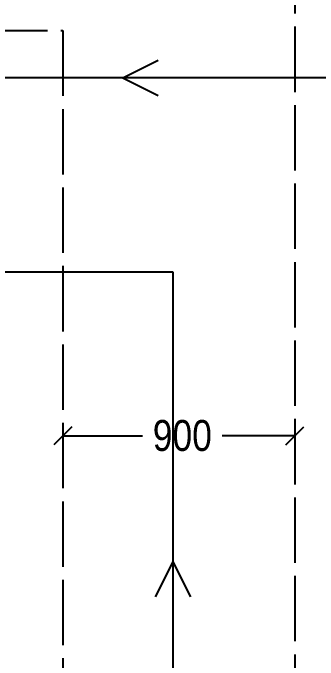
# Model space of a CAD drawing. Header units: millimetres. Extents: x 44692 to 172587, y -26854 to 14445.
# Drawn here: x 68672 to 69856, y -21286 to -18772 of the extents above; entities that cross this region are included whole.
import ezdxf

# ---------------------------------------------------------------- set-up
doc = ezdxf.new("R2010")
doc.units = ezdxf.units.MM
doc.header["$LTSCALE"] = 100
doc.linetypes.add('DASHEDX2', pattern=[3.048, 2.54, -0.508])
for name, color, linetype in [('Area circulacion', 50, 'DASHEDX2'), ('Cotas secundarias', 41, 'Continuous'), ('Flujo linea A', 4, 'Continuous')]:
    doc.layers.add(name, color=color, linetype=linetype)
doc.layers.add('Flujo personas', color=7, linetype='Continuous', true_color=0x4991c1)
doc.styles.add('OpenSansCondensed-Light', font='OpenSansCondensed-Light.ttf')
doc.dimstyles.new('Cotas Mateo', dxfattribs={"dimtxt": 120, "dimasz": 70, "dimexe": 0.375, "dimexo": 0.125, "dimgap": 0.1, "dimtad": 1, "dimdec": 0, "dimzin": 12, "dimdsep": 46, "dimtxsty": 'OpenSansCondensed-Light', "dimblk": 'OBLIQUE', "dimcen": 2.5, "dimazin": 3, "dimtfac": 0.5, "dimtdec": 0, "dimtmove": 2, "dimatfit": 3, "dimarcsym": 0})

# ---------------------------------------------------------------- blocks, each defined once
blk = doc.blocks.new('_OBLIQUE')
at = {"color": 0, "linetype": 'ByBlock'}
blk.add_line((-0.5, -0.5), (0.5, 0.5), dxfattribs=at)
blk = doc.blocks.new('*D73')
at = {"layer": 'Cotas secundarias', "color": 0, "lineweight": -2, "transparency": 16777216}
for p, q in [((68865.5, -20410.3), (68865.5, -20415)), ((69765.5, -20410.3), (69765.5, -20415)), ((68865.5, -20414.6), (69175, -20414.6)), ((69765.5, -20414.6), (69483.8, -20414.6))]:
    blk.add_line(p, q, dxfattribs=at)
at = {"layer": 'Defpoints', "color": 0, "transparency": 16777216}
for p in [(68865.5, -20410.2), (69765.5, -20410.2), (69765.5, -20414.6)]:
    blk.add_point(p, dxfattribs=at)
at = {"layer": 'Cotas secundarias', "color": 0, "lineweight": -2, "transparency": 16777216, "xscale": 70, "yscale": 70, "zscale": 70, "rotation": 180}
blk.add_blockref('_OBLIQUE', (68865.5, -20414.6), dxfattribs=at)
at = {"layer": 'Cotas secundarias', "color": 0, "lineweight": -2, "transparency": 16777216, "xscale": 70, "yscale": 70, "zscale": 70}
blk.add_blockref('_OBLIQUE', (69765.5, -20414.6), dxfattribs=at)
at = {"layer": 'Cotas secundarias', "color": 0, "transparency": 16777216, "insert": (69329.4, -20414.6), "char_height": 120, "attachment_point": 5, "style": 'OpenSansCondensed-Light'}
blk.add_mtext('900', dxfattribs=at)

msp = doc.modelspace()

# ---------------------------------------------------------------- linework, layer by layer
at = {"layer": 'Area circulacion', "color": 2}
msp.add_line((69765.508, -16387.223), (69765.508, -22697.991), dxfattribs=at)
at = {"layer": 'Area circulacion'}
msp.add_line((66723.828, -18840.848), (68865.508, -18840.848), dxfattribs=at)
at = {"layer": 'Area circulacion', "color": 2, "linetype": 'DASHEDX2'}
msp.add_line((68865.508, -18840.848), (68865.508, -21807.991), dxfattribs=at)
at = {"layer": 'Flujo linea A'}
for p, q in [((69294.373, -19779.8), (68640.432, -19779.8)), ((69294.373, -23095.54), (69294.373, -19779.8)), ((69292.491, -20904.269), (69224.128, -21040.993)), ((69292.491, -20904.269), (69360.853, -21040.993))]:
    msp.add_line(p, q, dxfattribs=at)
at = {"layer": 'Flujo personas'}
for p, q in [((69098.642, -19024.386), (69235.367, -18956.024)), ((70037.202, -19024.636), (67903.383, -19024.636)), ((69098.642, -19024.386), (69235.367, -19092.748))]:
    msp.add_line(p, q, dxfattribs=at)

# ---------------------------------------------------------------- dimensions: what is measured, and where the dimension line sits
at = {"layer": 'Cotas secundarias'}
dim = msp.add_linear_dim(base=(69765.508, -20414.596), p1=(68865.508, -20410.156), p2=(69765.508, -20410.156), dimstyle='Cotas Mateo', dxfattribs=at)
dim.commit()
dim.dimension.update_dxf_attribs({"geometry": '*D73', "text_midpoint": (69329.414, -20414.596), "dimtype": 160})

doc.saveas('drawing.dxf')
